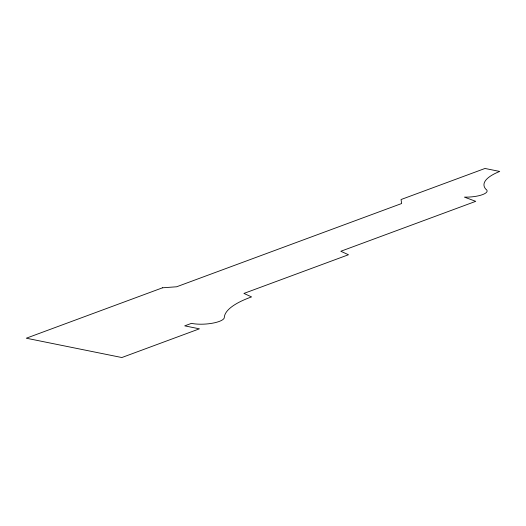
<?xml version="1.0" encoding="UTF-8"?>
<svg xmlns="http://www.w3.org/2000/svg" width="526" height="526" viewBox="0 0 526 526"><rect width="100%" height="100%" fill="white"/><g stroke="black" fill="none" stroke-linecap="round" stroke-linejoin="round"><path stroke-width="0.79" d="M162.541 287.794L26.3 338.211L121.841 357.535L199.413 328.829L184.718 325.857L191.464 323.358A19.469 5.53 -3.7 0 0 212.655 323.168A19.469 5.53 -3.7 0 0 224.313 317.323A98.98 28.115 -3.7 0 1 251.566 296.907L243.919 293.429L348.475 254.742L340.822 251.264L475.734 201.34L464.412 197.119A17.582 4.99 -3.7 0 0 482.487 194.646A17.582 4.99 -3.7 0 0 485.833 189.189A68.255 19.383 -3.7 0 1 499.7 171.437L484.998 168.465L401.036 199.538L401.64 203.523L176.631 286.782L162.541 287.794"/></g></svg>
